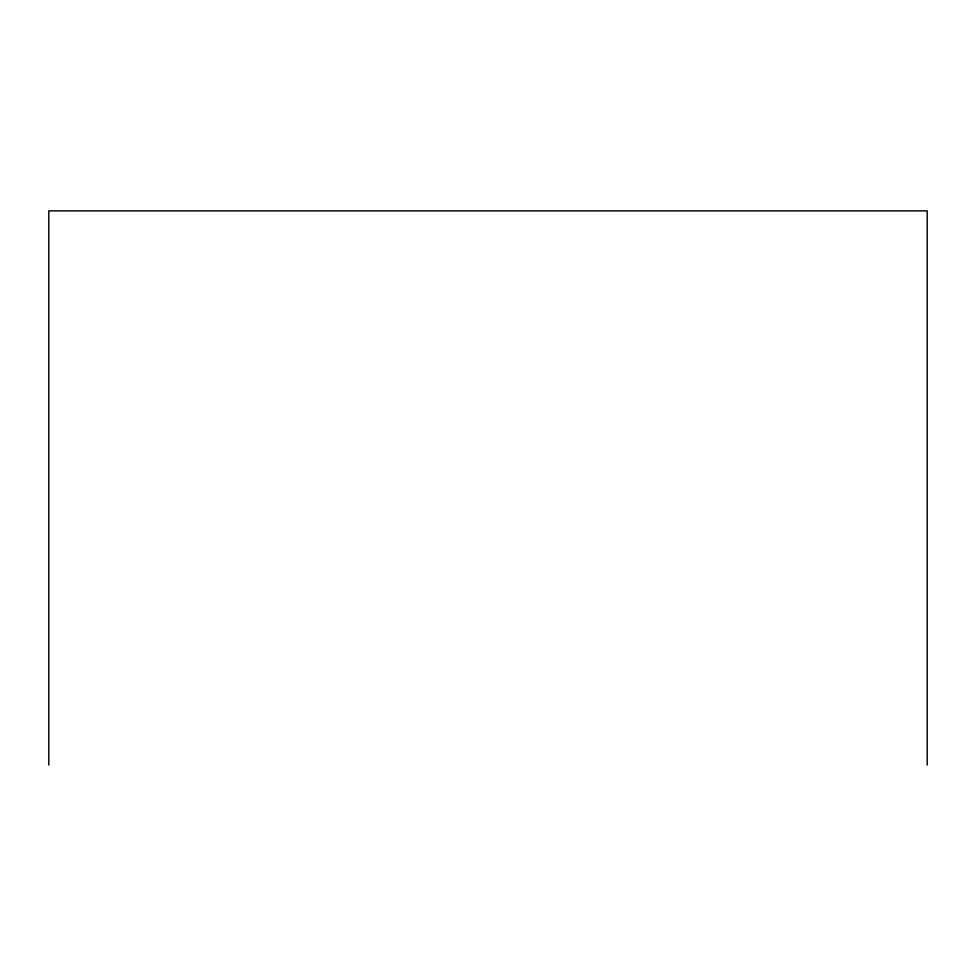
<?xml version="1.0" encoding="UTF-8"?>
<svg xmlns="http://www.w3.org/2000/svg" width="976" height="976" viewBox="0 0 976 976"><rect width="100%" height="100%" fill="white"/><g stroke="black" fill="none" stroke-linecap="round" stroke-linejoin="round"><path stroke-width="1.46" d="M927.2 765.123L927.2 210.877L48.8 210.877L48.8 765.123"/></g></svg>
